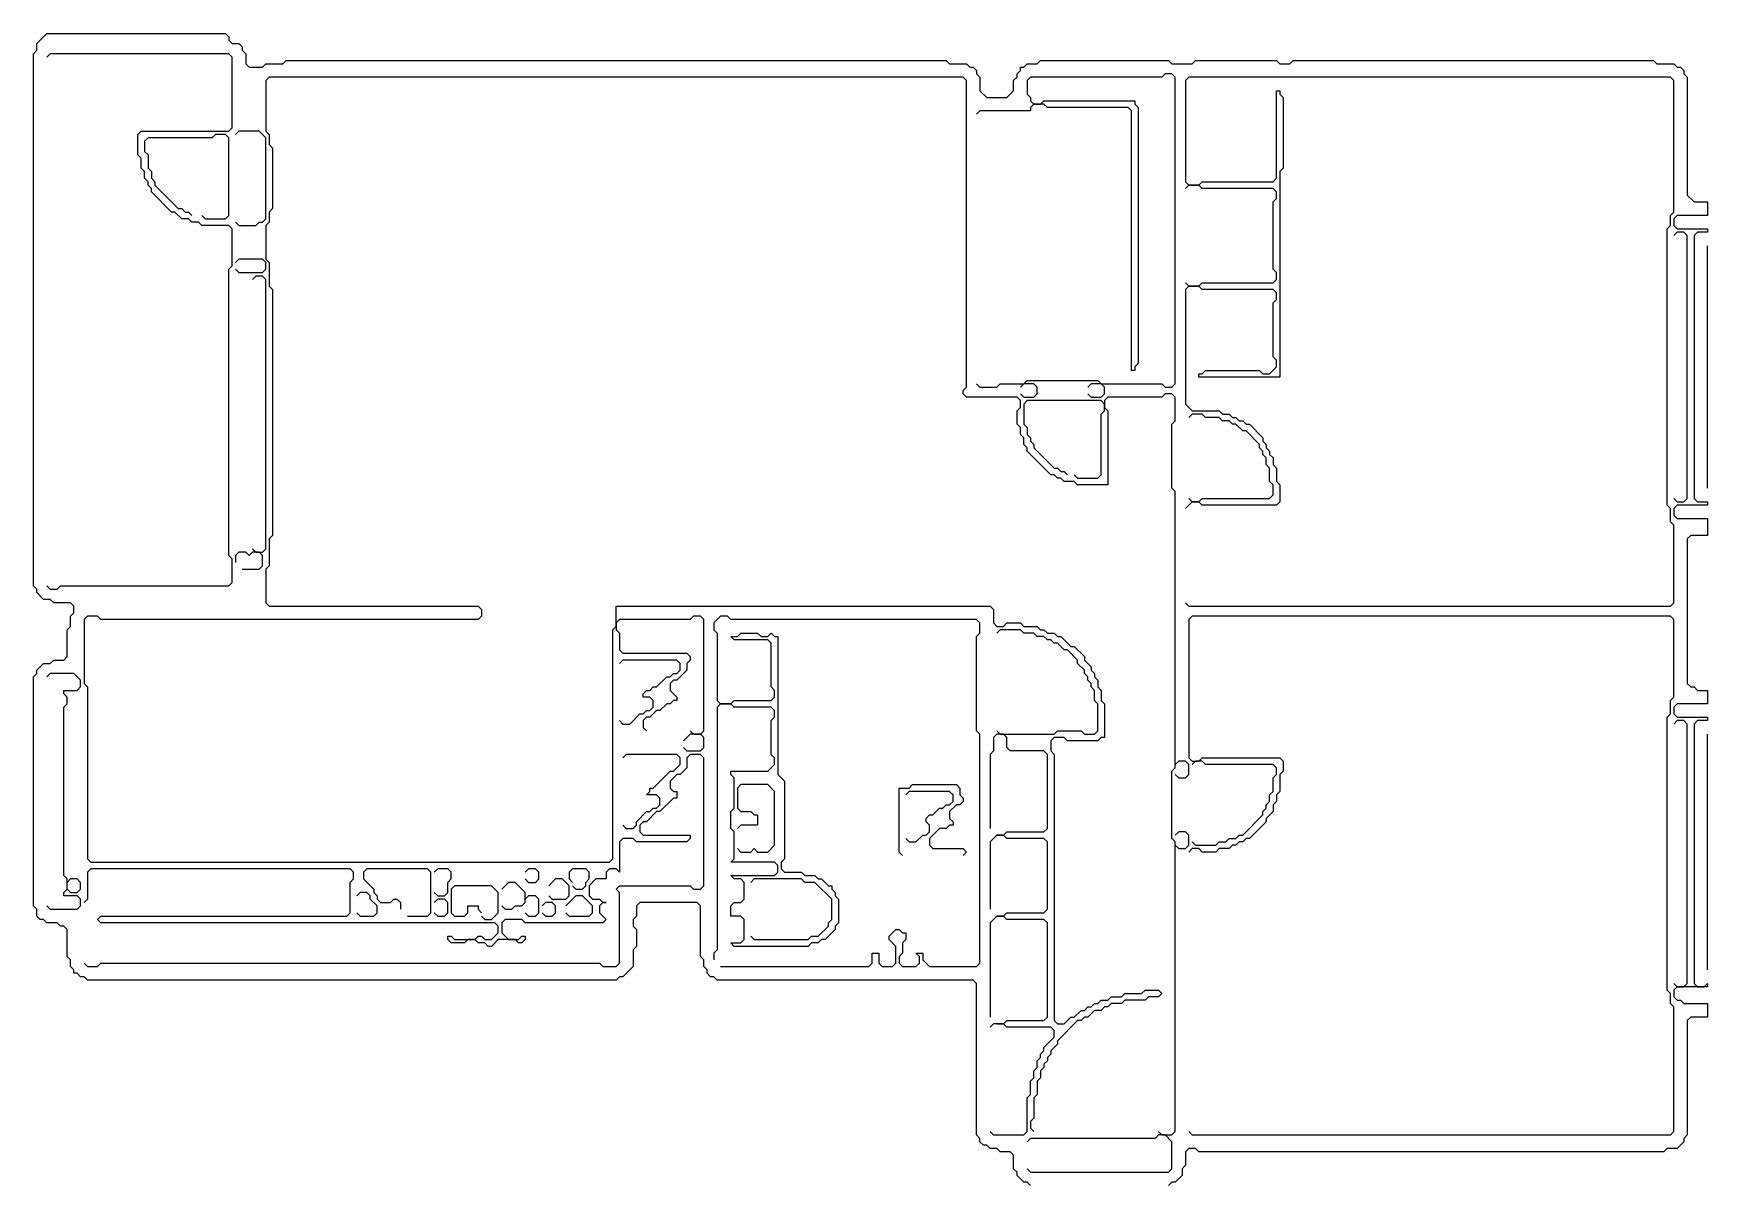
# Model space of a CAD drawing. Header units: metres. Extents: x 14 to 511, y 97 to 439.
import ezdxf

# ---------------------------------------------------------------- set-up
doc = ezdxf.new("R2010")
doc.units = ezdxf.units.M

msp = doc.modelspace()

# ---------------------------------------------------------------- linework, layer by layer
for p, q in [((15, 436), (18, 439)), ((18, 439), (71, 439)), ((71, 439), (72, 438)), ((72, 438), (72, 437)), ((14, 433), (15, 434)), ((14, 275), (14, 433)), ((15, 434), (15, 436)), ((19, 433), (18, 432)), ((72, 433), (19, 433)), ((72, 437), (73, 436)), ((73, 432), (72, 433)), ((73, 436), (75, 436)), ((75, 436), (76, 435)), ((76, 435), (76, 434)), ((76, 434), (77, 433)), ((77, 433), (77, 430)), ((73, 411), (73, 432)), ((77, 430), (78, 429)), ((78, 429), (82, 429)), ((82, 429), (83, 430)), ((83, 430), (88, 430)), ((88, 430), (89, 431)), ((89, 431), (285, 431)), ((285, 431), (286, 430)), ((286, 430), (291, 430)), ((291, 430), (292, 429)), ((292, 429), (293, 429)), ((293, 429), (294, 428)), ((294, 428), (294, 427)), ((306, 427), (307, 428)), ((307, 428), (307, 429)), ((307, 429), (308, 429)), ((308, 429), (309, 430)), ((309, 430), (312, 430)), ((312, 430), (313, 431)), ((313, 431), (351, 431)), ((351, 431), (352, 430)), ((352, 430), (358, 430)), ((358, 430), (359, 431)), ((359, 431), (383, 431)), ((383, 431), (384, 430)), ((384, 430), (387, 430)), ((387, 430), (388, 431)), ((388, 431), (495, 431)), ((495, 431), (496, 430)), ((496, 430), (501, 430)), ((501, 430), (502, 429)), ((502, 429), (503, 429)), ((503, 429), (504, 428)), ((504, 428), (504, 427)), ((84, 426), (83, 425)), ((83, 425), (83, 410)), ((290, 426), (84, 426)), ((291, 425), (290, 426)), ((291, 334), (291, 425)), ((294, 427), (295, 426)), ((295, 426), (295, 422)), ((305, 425), (306, 426)), ((305, 422), (305, 425)), ((306, 426), (306, 427)), ((310, 426), (309, 425)), ((309, 425), (309, 421)), ((349, 426), (310, 426)), ((350, 427), (349, 426)), ((352, 427), (350, 427)), ((353, 426), (352, 427)), ((353, 335), (353, 426)), ((357, 426), (356, 425)), ((356, 425), (356, 395)), ((500, 426), (357, 426)), ((501, 425), (500, 426)), ((501, 386), (501, 425)), ((504, 427), (505, 426)), ((505, 426), (505, 391)), ((295, 422), (297, 420)), ((297, 420), (303, 420)), ((303, 420), (305, 422)), ((309, 421), (310, 420)), ((310, 420), (310, 419)), ((310, 419), (311, 418)), ((311, 418), (310, 417)), ((311, 418), (313, 418)), ((314, 418), (311, 418)), ((313, 418), (314, 419)), ((314, 419), (341, 419)), ((315, 417), (314, 418)), ((341, 419), (341, 418)), ((341, 418), (342, 417)), ((383, 396), (383, 422)), ((383, 422), (384, 422)), ((384, 422), (384, 421)), ((384, 421), (385, 420)), ((385, 420), (385, 399)), ((295, 416), (294, 415)), ((310, 416), (295, 416)), ((310, 417), (310, 416)), ((339, 417), (315, 417)), ((340, 416), (339, 417)), ((340, 339), (340, 416)), ((342, 417), (342, 341)), ((45, 409), (46, 410)), ((45, 403), (45, 409)), ((46, 410), (72, 410)), ((48, 408), (47, 407)), ((67, 408), (48, 408)), ((68, 409), (67, 408)), ((71, 409), (68, 409)), ((72, 408), (71, 409)), ((72, 410), (73, 411)), ((72, 385), (72, 408)), ((75, 410), (74, 409)), ((81, 410), (75, 410)), ((83, 408), (81, 410)), ((83, 410), (84, 409)), ((83, 384), (83, 408)), ((84, 409), (84, 406)), ((46, 402), (45, 403)), ((47, 407), (47, 404)), ((47, 404), (48, 403)), ((48, 403), (48, 399)), ((84, 406), (85, 405)), ((85, 405), (85, 387)), ((46, 399), (46, 402)), ((47, 398), (46, 399)), ((47, 396), (47, 398)), ((48, 399), (49, 398)), ((49, 398), (49, 396)), ((385, 399), (384, 398)), ((384, 398), (384, 337)), ((48, 395), (47, 396)), ((48, 394), (48, 395)), ((49, 393), (48, 394)), ((49, 396), (50, 395)), ((49, 392), (49, 393)), ((50, 395), (50, 394)), ((50, 394), (57, 387)), ((356, 395), (357, 394)), ((357, 394), (356, 393)), ((360, 394), (357, 394)), ((357, 394), (360, 394)), ((360, 394), (361, 395)), ((361, 393), (360, 394)), ((361, 395), (382, 395)), ((382, 393), (361, 393)), ((382, 395), (383, 396)), ((383, 392), (382, 393)), ((55, 386), (49, 392)), ((382, 389), (383, 390)), ((382, 369), (382, 389)), ((383, 390), (383, 392)), ((505, 391), (507, 389)), ((507, 389), (511, 389)), ((511, 389), (511, 385)), ((56, 386), (55, 386)), ((58, 384), (56, 386)), ((57, 387), (58, 387)), ((58, 387), (59, 386)), ((60, 384), (58, 384)), ((59, 386), (60, 386)), ((60, 386), (61, 385)), ((61, 383), (60, 384)), ((63, 383), (61, 383)), ((64, 382), (63, 383)), ((64, 385), (65, 384)), ((65, 384), (71, 384)), ((71, 384), (72, 385)), ((74, 383), (75, 382)), ((80, 382), (81, 383)), ((81, 383), (82, 383)), ((82, 383), (83, 384)), ((84, 383), (83, 382)), ((85, 387), (84, 386)), ((84, 386), (84, 383)), ((500, 385), (501, 386)), ((500, 382), (500, 385)), ((502, 385), (501, 384)), ((501, 384), (501, 382)), ((511, 385), (502, 385)), ((72, 382), (64, 382)), ((73, 381), (72, 382)), ((73, 370), (73, 381)), ((75, 382), (80, 382)), ((83, 382), (83, 372)), ((499, 381), (500, 382)), ((499, 299), (499, 381)), ((501, 382), (502, 381)), ((502, 380), (501, 379)), ((502, 381), (511, 381)), ((504, 380), (502, 380)), ((505, 379), (504, 380)), ((505, 301), (505, 379)), ((508, 380), (507, 379)), ((507, 379), (507, 301)), ((511, 380), (508, 380)), ((511, 381), (511, 380)), ((511, 304), (511, 376)), ((72, 369), (73, 370)), ((72, 284), (72, 369)), ((75, 372), (74, 371)), ((74, 369), (75, 368)), ((82, 372), (75, 372)), ((75, 368), (82, 368)), ((83, 371), (82, 372)), ((82, 368), (83, 369)), ((83, 372), (84, 371)), ((83, 369), (83, 371)), ((84, 371), (84, 364)), ((383, 368), (382, 369)), ((383, 366), (383, 368)), ((80, 367), (79, 366)), ((82, 367), (80, 367)), ((83, 366), (82, 367)), ((83, 286), (83, 366)), ((84, 364), (85, 363)), ((85, 363), (85, 290)), ((356, 365), (357, 364)), ((357, 364), (356, 363)), ((356, 363), (356, 329)), ((357, 364), (360, 364)), ((360, 364), (357, 364)), ((360, 364), (361, 365)), ((361, 363), (360, 364)), ((361, 365), (382, 365)), ((382, 363), (361, 363)), ((382, 365), (383, 366)), ((383, 362), (382, 363)), ((382, 359), (383, 360)), ((382, 343), (382, 359)), ((383, 360), (383, 362)), ((383, 342), (382, 343)), ((341, 339), (340, 339)), ((342, 341), (341, 340)), ((341, 340), (341, 339)), ((360, 337), (360, 338)), ((360, 338), (361, 338)), ((361, 338), (362, 339)), ((362, 339), (378, 339)), ((378, 339), (379, 338)), ((379, 338), (381, 338)), ((381, 338), (383, 340)), ((383, 340), (383, 342)), ((290, 333), (291, 334)), ((290, 332), (290, 333)), ((294, 335), (295, 334)), ((295, 334), (300, 334)), ((300, 334), (301, 335)), ((301, 335), (308, 335)), ((308, 335), (307, 334)), ((308, 335), (309, 336)), ((311, 335), (308, 335)), ((309, 336), (330, 336)), ((312, 334), (311, 335)), ((312, 332), (312, 334)), ((328, 335), (327, 334)), ((331, 335), (328, 335)), ((330, 336), (331, 335)), ((331, 335), (349, 335)), ((332, 334), (331, 335)), ((332, 332), (332, 334)), ((349, 335), (350, 334)), ((350, 334), (352, 334)), ((352, 334), (353, 335)), ((384, 337), (360, 337)), ((291, 331), (290, 332)), ((306, 331), (291, 331)), ((307, 330), (306, 331)), ((307, 332), (308, 331)), ((307, 328), (307, 330)), ((308, 331), (311, 331)), ((309, 330), (308, 329)), ((308, 329), (308, 323)), ((331, 330), (309, 330)), ((311, 331), (312, 332)), ((327, 332), (328, 331)), ((328, 331), (331, 331)), ((331, 331), (332, 332)), ((332, 329), (331, 330)), ((333, 331), (332, 330)), ((332, 330), (332, 328)), ((332, 327), (332, 329)), ((349, 331), (333, 331)), ((350, 332), (349, 331)), ((352, 332), (350, 332)), ((353, 331), (352, 332)), ((353, 324), (353, 331)), ((356, 329), (358, 327)), ((306, 327), (307, 328)), ((306, 323), (306, 327)), ((331, 326), (332, 327)), ((331, 308), (331, 326)), ((332, 328), (333, 327)), ((333, 327), (333, 305)), ((352, 323), (353, 324)), ((358, 326), (357, 325)), ((358, 327), (366, 327)), ((361, 326), (358, 326)), ((362, 325), (361, 326)), ((366, 325), (362, 325)), ((366, 327), (367, 326)), ((367, 324), (366, 325)), ((367, 326), (369, 326)), ((369, 324), (367, 324)), ((369, 326), (370, 325)), ((370, 323), (369, 324)), ((370, 325), (371, 325)), ((371, 325), (372, 324)), ((372, 324), (373, 324)), ((373, 324), (374, 323)), ((307, 322), (306, 323)), ((307, 320), (307, 322)), ((308, 319), (307, 320)), ((308, 323), (309, 322)), ((308, 317), (308, 319)), ((309, 322), (309, 320)), ((309, 320), (310, 319)), ((310, 319), (310, 318)), ((352, 304), (352, 323)), ((371, 323), (370, 323)), ((373, 321), (371, 323)), ((374, 321), (373, 321)), ((374, 323), (375, 323)), ((378, 317), (374, 321)), ((375, 323), (379, 319)), ((379, 319), (379, 318)), ((309, 316), (308, 317)), ((309, 315), (309, 316)), ((316, 308), (309, 315)), ((310, 318), (311, 317)), ((311, 317), (311, 316)), ((311, 316), (317, 310)), ((378, 316), (378, 317)), ((379, 315), (378, 316)), ((379, 318), (380, 317)), ((379, 314), (379, 315)), ((380, 313), (379, 314)), ((380, 317), (380, 316)), ((380, 316), (381, 315)), ((381, 315), (381, 314)), ((381, 314), (382, 313)), ((317, 310), (318, 310)), ((318, 310), (319, 309)), ((319, 309), (320, 309)), ((320, 309), (321, 308)), ((380, 311), (380, 313)), ((381, 310), (380, 311)), ((381, 306), (381, 310)), ((382, 313), (382, 311)), ((382, 311), (383, 310)), ((383, 310), (383, 306)), ((317, 308), (316, 308)), ((318, 307), (317, 308)), ((319, 307), (318, 307)), ((320, 306), (319, 307)), ((323, 306), (320, 306)), ((323, 308), (324, 307)), ((324, 305), (323, 306)), ((324, 307), (330, 307)), ((333, 305), (324, 305)), ((330, 307), (331, 308)), ((353, 303), (352, 304)), ((382, 305), (381, 306)), ((382, 302), (382, 305)), ((383, 306), (384, 305)), ((384, 305), (384, 300)), ((353, 221), (353, 303)), ((358, 300), (356, 298)), ((357, 301), (358, 300)), ((358, 300), (360, 300)), ((360, 300), (358, 300)), ((360, 300), (361, 301)), ((361, 299), (360, 300)), ((361, 301), (381, 301)), ((383, 299), (361, 299)), ((381, 301), (382, 302)), ((384, 300), (383, 299)), ((500, 298), (499, 299)), ((501, 301), (502, 300)), ((502, 299), (501, 298)), ((502, 300), (504, 300)), ((511, 299), (502, 299)), ((504, 300), (505, 301)), ((507, 301), (508, 300)), ((508, 300), (511, 300)), ((511, 300), (511, 299)), ((500, 294), (500, 298)), ((501, 293), (500, 294)), ((501, 298), (501, 296)), ((501, 296), (502, 295)), ((502, 295), (511, 295)), ((511, 295), (511, 290)), ((85, 290), (84, 289)), ((84, 289), (84, 281)), ((501, 270), (501, 293)), ((506, 290), (505, 289)), ((505, 289), (505, 246)), ((511, 290), (506, 290)), ((73, 283), (72, 284)), ((75, 285), (74, 284)), ((74, 284), (74, 282)), ((77, 285), (75, 285)), ((78, 284), (77, 285)), ((79, 285), (78, 284)), ((79, 286), (80, 285)), ((81, 285), (79, 285)), ((80, 285), (82, 285)), ((82, 284), (81, 285)), ((82, 285), (83, 286)), ((82, 281), (82, 284)), ((73, 276), (73, 283)), ((76, 280), (81, 280)), ((81, 280), (82, 281)), ((84, 281), (83, 280)), ((83, 280), (83, 270)), ((15, 274), (14, 275)), ((15, 273), (15, 274)), ((18, 275), (19, 274)), ((19, 274), (21, 274)), ((21, 274), (22, 275)), ((22, 275), (72, 275)), ((72, 275), (73, 276)), ((17, 271), (15, 273)), ((19, 271), (17, 271)), ((20, 270), (19, 271)), ((25, 270), (20, 270)), ((26, 269), (25, 270)), ((26, 267), (26, 269)), ((83, 270), (84, 269)), ((84, 269), (146, 269)), ((146, 269), (147, 268)), ((187, 263), (187, 269)), ((187, 269), (298, 269)), ((298, 269), (299, 268)), ((356, 270), (357, 269)), ((357, 269), (500, 269)), ((500, 269), (501, 270)), ((25, 266), (26, 267)), ((25, 263), (25, 266)), ((30, 266), (29, 265)), ((29, 265), (29, 246)), ((33, 266), (30, 266)), ((34, 265), (33, 266)), ((146, 265), (34, 265)), ((147, 266), (146, 265)), ((147, 268), (147, 266)), ((188, 265), (187, 264)), ((187, 264), (187, 262)), ((209, 265), (188, 265)), ((210, 266), (209, 265)), ((212, 266), (210, 266)), ((213, 265), (212, 266)), ((213, 232), (213, 265)), ((218, 266), (216, 264)), ((216, 264), (216, 262)), ((220, 266), (218, 266)), ((221, 265), (220, 266)), ((294, 265), (221, 265)), ((295, 264), (294, 265)), ((295, 261), (295, 264)), ((299, 268), (299, 264)), ((299, 264), (300, 263)), ((302, 263), (303, 264)), ((303, 264), (307, 264)), ((307, 264), (308, 263)), ((358, 266), (357, 265)), ((357, 265), (357, 224)), ((500, 266), (358, 266)), ((501, 265), (500, 266)), ((501, 242), (501, 265)), ((24, 262), (25, 263)), ((24, 254), (24, 262)), ((186, 262), (187, 263)), ((186, 194), (186, 262)), ((187, 262), (188, 261)), ((188, 261), (188, 256)), ((216, 262), (217, 261)), ((217, 261), (217, 241)), ((222, 259), (221, 260)), ((221, 260), (223, 260)), ((232, 259), (222, 259)), ((223, 260), (224, 261)), ((224, 261), (229, 261)), ((229, 261), (230, 260)), ((230, 260), (232, 260)), ((232, 260), (233, 261)), ((233, 258), (232, 259)), ((233, 261), (234, 260)), ((234, 260), (235, 260)), ((235, 260), (235, 219)), ((294, 260), (295, 261)), ((294, 232), (294, 260)), ((300, 263), (302, 263)), ((301, 262), (300, 261)), ((307, 262), (301, 262)), ((308, 261), (307, 262)), ((308, 263), (312, 263)), ((311, 261), (308, 261)), ((312, 260), (311, 261)), ((312, 263), (313, 262)), ((314, 260), (312, 260)), ((313, 262), (314, 262)), ((314, 262), (315, 261)), ((315, 259), (314, 260)), ((315, 261), (317, 261)), ((316, 259), (315, 259)), ((317, 258), (316, 259)), ((317, 261), (318, 260)), ((318, 260), (319, 260)), ((319, 260), (322, 257)), ((23, 253), (24, 254)), ((188, 256), (189, 255)), ((189, 255), (208, 255)), ((208, 255), (209, 254)), ((209, 254), (209, 253)), ((233, 245), (233, 258)), ((318, 258), (317, 258)), ((320, 256), (318, 258)), ((321, 256), (320, 256)), ((324, 253), (321, 256)), ((322, 257), (323, 257)), ((323, 257), (326, 254)), ((326, 254), (326, 253)), ((14, 248), (15, 249)), ((15, 250), (17, 252)), ((15, 249), (15, 250)), ((17, 252), (19, 252)), ((19, 249), (18, 248)), ((19, 252), (20, 253)), ((26, 249), (19, 249)), ((20, 253), (23, 253)), ((28, 247), (26, 249)), ((189, 253), (188, 252)), ((205, 253), (189, 253)), ((203, 248), (204, 249)), ((204, 249), (205, 249)), ((206, 252), (205, 253)), ((205, 249), (206, 250)), ((208, 250), (205, 247)), ((206, 250), (206, 252)), ((209, 253), (208, 252)), ((208, 252), (208, 250)), ((324, 252), (324, 253)), ((326, 250), (324, 252)), ((326, 253), (328, 251)), ((326, 249), (326, 250)), ((327, 248), (326, 249)), ((328, 251), (328, 250)), ((328, 250), (329, 249)), ((329, 249), (329, 248)), ((14, 180), (14, 248)), ((23, 243), (23, 244)), ((23, 244), (27, 244)), ((27, 244), (28, 245)), ((28, 245), (28, 247)), ((29, 246), (30, 245)), ((30, 245), (30, 194)), ((195, 243), (196, 244)), ((196, 244), (197, 244)), ((197, 244), (198, 245)), ((198, 245), (199, 245)), ((199, 245), (202, 248)), ((202, 248), (203, 248)), ((204, 247), (203, 246)), ((203, 246), (203, 244)), ((203, 244), (205, 242)), ((205, 247), (204, 247)), ((234, 244), (233, 245)), ((234, 242), (234, 244)), ((327, 247), (327, 248)), ((328, 246), (327, 247)), ((328, 245), (328, 246)), ((329, 244), (328, 245)), ((329, 248), (330, 247)), ((329, 241), (329, 244)), ((330, 247), (330, 245)), ((330, 245), (331, 244)), ((331, 244), (331, 241)), ((505, 246), (506, 245)), ((506, 245), (507, 245)), ((507, 245), (508, 244)), ((508, 244), (511, 244)), ((511, 244), (511, 240)), ((24, 242), (23, 243)), ((23, 239), (24, 240)), ((23, 189), (23, 239)), ((24, 240), (24, 242)), ((195, 242), (195, 243)), ((197, 242), (195, 242)), ((198, 241), (197, 242)), ((197, 238), (198, 239)), ((198, 239), (198, 241)), ((202, 240), (200, 238)), ((203, 240), (202, 240)), ((204, 241), (203, 240)), ((205, 241), (204, 241)), ((205, 242), (205, 241)), ((217, 241), (218, 240)), ((218, 240), (217, 239)), ((217, 239), (217, 167)), ((218, 240), (221, 240)), ((221, 240), (218, 240)), ((221, 240), (222, 241)), ((222, 239), (221, 240)), ((222, 241), (233, 241)), ((233, 239), (222, 239)), ((233, 241), (234, 242)), ((234, 238), (233, 239)), ((330, 240), (329, 241)), ((330, 232), (330, 240)), ((331, 241), (332, 240)), ((332, 240), (332, 230)), ((500, 241), (501, 242)), ((500, 237), (500, 241)), ((502, 240), (501, 239)), ((501, 239), (501, 237)), ((511, 240), (502, 240)), ((188, 235), (189, 234)), ((189, 234), (191, 234)), ((191, 234), (194, 237)), ((194, 237), (195, 237)), ((195, 237), (196, 238)), ((196, 236), (195, 235)), ((195, 235), (195, 233)), ((196, 238), (197, 238)), ((197, 236), (196, 236)), ((199, 238), (197, 236)), ((200, 238), (199, 238)), ((233, 235), (234, 236)), ((233, 225), (233, 235)), ((234, 236), (234, 238)), ((499, 236), (500, 237)), ((499, 155), (499, 236)), ((501, 237), (502, 236)), ((502, 235), (501, 234)), ((502, 236), (511, 236)), ((504, 235), (502, 235)), ((505, 234), (504, 235)), ((505, 157), (505, 234)), ((508, 235), (507, 234)), ((507, 234), (507, 157)), ((511, 235), (508, 235)), ((511, 236), (511, 235)), ((195, 233), (196, 232)), ((209, 231), (207, 229)), ((209, 232), (210, 231)), ((212, 231), (209, 231)), ((210, 231), (212, 231)), ((212, 231), (213, 232)), ((213, 230), (212, 231)), ((213, 227), (213, 230)), ((295, 231), (294, 232)), ((295, 163), (295, 231)), ((300, 231), (299, 230)), ((299, 230), (299, 226)), ((300, 232), (301, 231)), ((302, 231), (300, 231)), ((301, 231), (317, 231)), ((303, 230), (302, 231)), ((303, 227), (303, 230)), ((317, 230), (316, 229)), ((316, 229), (316, 226)), ((317, 231), (318, 232)), ((320, 230), (317, 230)), ((318, 232), (325, 232)), ((321, 229), (320, 230)), ((330, 229), (321, 229)), ((325, 232), (326, 231)), ((326, 231), (329, 231)), ((329, 231), (330, 232)), ((331, 230), (330, 229)), ((332, 230), (331, 230)), ((511, 161), (511, 231)), ((190, 225), (189, 224)), ((205, 225), (190, 225)), ((206, 224), (205, 225)), ((206, 222), (206, 224)), ((207, 227), (208, 226)), ((208, 226), (212, 226)), ((209, 225), (208, 224)), ((208, 224), (208, 221)), ((212, 225), (209, 225)), ((212, 226), (213, 227)), ((213, 224), (212, 225)), ((213, 186), (213, 224)), ((234, 224), (233, 225)), ((234, 222), (234, 224)), ((299, 226), (298, 225)), ((298, 225), (298, 203)), ((304, 226), (303, 227)), ((314, 226), (304, 226)), ((315, 225), (314, 226)), ((315, 203), (315, 225)), ((316, 226), (317, 225)), ((317, 225), (317, 146)), ((357, 224), (358, 223)), ((360, 223), (361, 224)), ((361, 224), (384, 224)), ((384, 224), (385, 223)), ((198, 215), (203, 220)), ((203, 220), (204, 220)), ((205, 219), (203, 217)), ((204, 220), (206, 222)), ((206, 219), (205, 219)), ((208, 221), (206, 219)), ((221, 219), (221, 220)), ((221, 220), (232, 220)), ((222, 218), (221, 219)), ((232, 220), (234, 222)), ((235, 219), (237, 217)), ((352, 220), (353, 221)), ((352, 200), (352, 220)), ((354, 223), (353, 222)), ((353, 219), (354, 218)), ((356, 223), (354, 223)), ((357, 222), (356, 223)), ((356, 218), (357, 219)), ((357, 219), (357, 222)), ((359, 223), (358, 222)), ((358, 223), (360, 223)), ((361, 223), (359, 223)), ((362, 222), (361, 223)), ((382, 222), (362, 222)), ((383, 221), (382, 222)), ((382, 218), (383, 219)), ((383, 219), (383, 221)), ((385, 220), (384, 219)), ((384, 219), (384, 214)), ((385, 223), (385, 220)), ((196, 213), (197, 214)), ((197, 214), (197, 215)), ((197, 215), (198, 215)), ((203, 217), (203, 215)), ((203, 215), (204, 214)), ((204, 214), (205, 214)), ((205, 214), (205, 212)), ((222, 209), (222, 218)), ((224, 216), (223, 215)), ((223, 215), (223, 209)), ((232, 216), (224, 216)), ((234, 214), (232, 216)), ((234, 198), (234, 214)), ((237, 217), (237, 194)), ((271, 196), (271, 215)), ((271, 215), (274, 215)), ((274, 214), (273, 213)), ((274, 215), (275, 216)), ((286, 214), (274, 214)), ((275, 216), (288, 216)), ((287, 213), (286, 214)), ((288, 216), (289, 215)), ((289, 215), (289, 213)), ((354, 218), (356, 218)), ((381, 213), (382, 214)), ((382, 214), (382, 218)), ((384, 214), (383, 213)), ((199, 213), (196, 213)), ((197, 208), (198, 209)), ((198, 209), (199, 209)), ((200, 212), (199, 213)), ((199, 209), (200, 210)), ((200, 210), (200, 212)), ((204, 212), (200, 208)), ((205, 212), (204, 212)), ((221, 208), (222, 209)), ((223, 209), (224, 208)), ((281, 207), (283, 209)), ((283, 209), (284, 209)), ((284, 209), (285, 210)), ((285, 210), (286, 210)), ((286, 210), (287, 211)), ((288, 210), (286, 208)), ((287, 211), (287, 213)), ((289, 210), (288, 210)), ((289, 213), (290, 212)), ((290, 211), (289, 210)), ((290, 212), (290, 211)), ((379, 208), (380, 209)), ((380, 210), (381, 211)), ((380, 209), (380, 210)), ((381, 211), (381, 213)), ((383, 211), (382, 210)), ((382, 210), (382, 208)), ((383, 213), (383, 211)), ((189, 204), (190, 203)), ((192, 203), (193, 204)), ((193, 205), (196, 208)), ((193, 204), (193, 205)), ((195, 205), (194, 204)), ((194, 204), (194, 202)), ((196, 205), (195, 205)), ((196, 208), (197, 208)), ((199, 208), (196, 205)), ((200, 208), (199, 208)), ((221, 203), (221, 208)), ((224, 204), (223, 203)), ((224, 208), (227, 208)), ((229, 204), (224, 204)), ((227, 208), (228, 207)), ((228, 207), (229, 207)), ((229, 207), (229, 204)), ((279, 206), (280, 207)), ((279, 205), (279, 206)), ((280, 204), (279, 205)), ((280, 207), (281, 207)), ((280, 202), (280, 204)), ((286, 204), (285, 203)), ((286, 208), (286, 206)), ((286, 206), (287, 205)), ((287, 204), (286, 204)), ((287, 205), (287, 204)), ((373, 201), (379, 207)), ((380, 205), (375, 200)), ((379, 207), (379, 208)), ((382, 208), (380, 206)), ((380, 206), (380, 205)), ((189, 200), (188, 199)), ((188, 199), (188, 190)), ((192, 200), (189, 200)), ((190, 203), (192, 203)), ((193, 199), (192, 200)), ((208, 199), (193, 199)), ((194, 202), (195, 201)), ((195, 201), (209, 201)), ((209, 200), (208, 199)), ((209, 201), (209, 200)), ((222, 202), (221, 203)), ((222, 194), (222, 202)), ((273, 200), (274, 199)), ((274, 199), (276, 199)), ((276, 199), (278, 201)), ((278, 201), (279, 201)), ((279, 201), (280, 202)), ((283, 203), (280, 200)), ((280, 200), (280, 198)), ((285, 203), (283, 203)), ((300, 201), (298, 199)), ((298, 199), (298, 179)), ((300, 201), (302, 201)), ((302, 201), (300, 201)), ((302, 201), (303, 202)), ((303, 200), (302, 201)), ((303, 202), (314, 202)), ((314, 200), (303, 200)), ((314, 202), (315, 203)), ((315, 199), (314, 200)), ((315, 179), (315, 199)), ((353, 199), (352, 200)), ((354, 202), (353, 201)), ((353, 113), (353, 199)), ((356, 202), (354, 202)), ((357, 201), (356, 202)), ((357, 198), (357, 201)), ((358, 199), (359, 198)), ((365, 198), (366, 199)), ((366, 199), (368, 199)), ((368, 199), (369, 200)), ((369, 200), (371, 200)), ((371, 200), (372, 201)), ((372, 199), (371, 198)), ((372, 201), (373, 201)), ((373, 199), (372, 199)), ((374, 200), (373, 199)), ((375, 200), (374, 200)), ((30, 194), (31, 193)), ((185, 193), (186, 194)), ((221, 193), (222, 194)), ((223, 197), (224, 196)), ((224, 196), (227, 196)), ((227, 196), (228, 197)), ((228, 197), (229, 196)), ((229, 196), (232, 196)), ((232, 196), (234, 198)), ((237, 194), (236, 193)), ((272, 195), (271, 196)), ((280, 198), (281, 197)), ((281, 197), (290, 197)), ((290, 197), (291, 196)), ((291, 196), (290, 195)), ((353, 198), (354, 197)), ((354, 197), (356, 197)), ((356, 197), (357, 198)), ((358, 197), (357, 196)), ((360, 197), (358, 197)), ((359, 198), (365, 198)), ((361, 196), (360, 197)), ((365, 196), (361, 196)), ((366, 197), (365, 196)), ((369, 197), (366, 197)), ((370, 198), (369, 197)), ((371, 198), (370, 198)), ((24, 188), (23, 189)), ((31, 191), (30, 190)), ((30, 190), (30, 182)), ((31, 193), (185, 193)), ((108, 191), (31, 191)), ((109, 190), (108, 191)), ((109, 188), (109, 190)), ((113, 191), (112, 190)), ((112, 190), (112, 188)), ((131, 191), (113, 191)), ((132, 190), (131, 191)), ((132, 178), (132, 190)), ((134, 191), (133, 190)), ((137, 191), (134, 191)), ((138, 190), (137, 191)), ((138, 188), (138, 190)), ((161, 191), (160, 190)), ((163, 191), (161, 191)), ((164, 190), (163, 191)), ((164, 188), (164, 190)), ((174, 191), (173, 190)), ((173, 190), (173, 188)), ((178, 191), (174, 191)), ((179, 190), (178, 191)), ((179, 188), (179, 190)), ((185, 191), (184, 190)), ((184, 190), (184, 188)), ((187, 191), (185, 191)), ((188, 190), (187, 191)), ((234, 193), (221, 193)), ((222, 188), (221, 189)), ((221, 189), (234, 189)), ((235, 192), (234, 193)), ((234, 189), (235, 190)), ((235, 190), (235, 192)), ((236, 193), (236, 191)), ((236, 191), (237, 190)), ((237, 190), (242, 190)), ((242, 190), (243, 189)), ((243, 189), (246, 189)), ((246, 189), (247, 188)), ((23, 184), (24, 185)), ((23, 183), (23, 184)), ((25, 188), (24, 187)), ((24, 185), (24, 188)), ((24, 185), (25, 184)), ((27, 188), (25, 188)), ((25, 184), (27, 184)), ((28, 187), (27, 188)), ((27, 184), (28, 185)), ((28, 185), (28, 187)), ((108, 187), (109, 188)), ((108, 178), (108, 187)), ((111, 184), (110, 183)), ((113, 184), (111, 184)), ((112, 188), (115, 185)), ((114, 183), (113, 184)), ((115, 185), (115, 184)), ((115, 184), (116, 183)), ((133, 184), (134, 183)), ((136, 183), (137, 184)), ((137, 187), (138, 188)), ((137, 184), (137, 187)), ((139, 186), (138, 185)), ((138, 185), (138, 178)), ((150, 186), (139, 186)), ((152, 184), (150, 186)), ((152, 178), (152, 184)), ((155, 187), (153, 185)), ((157, 187), (155, 187)), ((160, 184), (157, 187)), ((160, 188), (161, 187)), ((160, 181), (160, 184)), ((161, 187), (163, 187)), ((163, 187), (164, 188)), ((169, 188), (167, 186)), ((171, 188), (169, 188)), ((173, 186), (171, 188)), ((173, 188), (174, 187)), ((173, 183), (173, 186)), ((174, 186), (175, 185)), ((175, 185), (177, 185)), ((177, 185), (178, 186)), ((178, 187), (179, 188)), ((178, 186), (178, 187)), ((181, 188), (179, 186)), ((179, 186), (179, 183)), ((184, 188), (181, 188)), ((187, 185), (188, 186)), ((188, 184), (187, 185)), ((188, 186), (209, 186)), ((188, 163), (188, 184)), ((209, 186), (210, 185)), ((210, 185), (212, 185)), ((212, 185), (213, 186)), ((224, 188), (222, 188)), ((225, 187), (224, 188)), ((225, 182), (225, 187)), ((228, 188), (227, 187)), ((242, 188), (228, 188)), ((243, 187), (242, 188)), ((246, 187), (243, 187)), ((251, 182), (246, 187)), ((247, 188), (248, 188)), ((248, 188), (250, 186)), ((250, 186), (251, 186)), ((251, 186), (251, 185)), ((251, 185), (252, 184)), ((252, 184), (252, 183)), ((15, 179), (14, 180)), ((15, 177), (15, 179)), ((18, 180), (19, 179)), ((19, 179), (27, 179)), ((27, 183), (23, 183)), ((28, 182), (27, 183)), ((27, 179), (28, 180)), ((28, 180), (28, 182)), ((30, 182), (29, 181)), ((114, 182), (114, 183)), ((116, 180), (114, 182)), ((116, 183), (116, 182)), ((116, 182), (117, 181)), ((116, 178), (116, 180)), ((117, 181), (120, 181)), ((120, 181), (121, 182)), ((121, 182), (122, 182)), ((122, 182), (123, 181)), ((123, 181), (123, 179)), ((134, 182), (133, 181)), ((134, 183), (136, 183)), ((136, 182), (134, 182)), ((137, 181), (136, 182)), ((137, 178), (137, 181)), ((143, 178), (143, 180)), ((143, 180), (146, 180)), ((146, 180), (146, 179)), ((146, 179), (147, 178)), ((153, 180), (154, 179)), ((154, 179), (156, 179)), ((156, 179), (157, 180)), ((157, 180), (159, 180)), ((159, 180), (160, 181)), ((161, 183), (160, 182)), ((163, 183), (161, 183)), ((164, 182), (163, 183)), ((164, 178), (164, 182)), ((166, 181), (165, 180)), ((168, 181), (166, 181)), ((167, 183), (168, 182)), ((168, 182), (172, 182)), ((169, 180), (168, 181)), ((169, 178), (169, 180)), ((172, 182), (173, 183)), ((175, 183), (172, 180)), ((177, 183), (175, 183)), ((180, 180), (177, 183)), ((179, 183), (180, 182)), ((180, 182), (182, 182)), ((180, 178), (180, 180)), ((182, 182), (183, 181)), ((183, 181), (182, 180)), ((182, 180), (182, 178)), ((183, 181), (184, 181)), ((184, 181), (183, 181)), ((194, 181), (193, 180)), ((193, 180), (193, 177)), ((211, 181), (194, 181)), ((212, 180), (211, 181)), ((212, 165), (212, 180)), ((221, 180), (222, 181)), ((221, 177), (221, 180)), ((222, 181), (224, 181)), ((224, 181), (225, 182)), ((251, 176), (251, 182)), ((252, 183), (253, 182)), ((253, 182), (253, 175)), ((314, 178), (315, 179)), ((16, 176), (15, 177)), ((17, 176), (16, 176)), ((18, 175), (17, 176)), ((21, 175), (18, 175)), ((22, 174), (21, 175)), ((23, 174), (22, 174)), ((24, 173), (23, 174)), ((33, 176), (34, 177)), ((34, 175), (33, 176)), ((34, 177), (107, 177)), ((151, 175), (34, 175)), ((107, 177), (108, 178)), ((110, 178), (111, 177)), ((111, 177), (115, 177)), ((115, 177), (116, 178)), ((125, 177), (131, 177)), ((131, 177), (132, 178)), ((133, 178), (134, 177)), ((134, 177), (136, 177)), ((136, 177), (137, 178)), ((138, 178), (139, 177)), ((139, 177), (142, 177)), ((142, 177), (143, 178)), ((147, 177), (148, 176)), ((148, 176), (150, 176)), ((150, 176), (152, 178)), ((152, 174), (151, 175)), ((152, 172), (152, 174)), ((154, 176), (153, 175)), ((153, 175), (153, 172)), ((159, 176), (154, 176)), ((160, 175), (159, 176)), ((160, 178), (161, 177)), ((183, 175), (160, 175)), ((161, 177), (163, 177)), ((163, 177), (164, 178)), ((165, 178), (166, 177)), ((166, 177), (168, 177)), ((168, 177), (169, 178)), ((172, 178), (173, 177)), ((173, 177), (179, 177)), ((179, 177), (180, 178)), ((182, 178), (184, 176)), ((184, 176), (183, 175)), ((193, 177), (192, 176)), ((192, 176), (192, 174)), ((192, 174), (193, 173)), ((224, 177), (221, 177)), ((225, 176), (224, 177)), ((225, 170), (225, 176)), ((247, 171), (250, 174)), ((250, 175), (251, 176)), ((250, 174), (250, 175)), ((253, 175), (252, 174)), ((252, 174), (252, 173)), ((300, 177), (298, 175)), ((298, 175), (298, 147)), ((300, 177), (302, 177)), ((302, 177), (300, 177)), ((302, 177), (303, 178)), ((303, 176), (302, 177)), ((303, 178), (314, 178)), ((314, 176), (303, 176)), ((315, 175), (314, 176)), ((315, 147), (315, 175)), ((24, 165), (24, 173)), ((137, 170), (137, 171)), ((137, 171), (138, 171)), ((138, 169), (137, 170)), ((138, 171), (139, 170)), ((142, 169), (138, 169)), ((139, 170), (145, 170)), ((143, 170), (142, 169)), ((145, 170), (143, 170)), ((145, 170), (146, 171)), ((146, 169), (145, 170)), ((146, 171), (147, 171)), ((148, 169), (146, 169)), ((147, 171), (148, 170)), ((148, 170), (150, 170)), ((149, 168), (148, 169)), ((150, 170), (152, 172)), ((152, 170), (150, 168)), ((157, 170), (152, 170)), ((153, 172), (155, 170)), ((155, 170), (158, 170)), ((158, 169), (157, 170)), ((158, 170), (159, 171)), ((159, 169), (158, 169)), ((159, 171), (160, 171)), ((160, 170), (159, 169)), ((160, 171), (160, 170)), ((193, 173), (193, 168)), ((222, 168), (221, 169)), ((221, 169), (224, 169)), ((224, 169), (225, 170)), ((227, 171), (228, 170)), ((228, 170), (244, 170)), ((244, 170), (245, 171)), ((245, 169), (244, 168)), ((245, 171), (247, 171)), ((247, 169), (245, 169)), ((248, 170), (247, 169)), ((249, 170), (248, 170)), ((252, 173), (249, 170)), ((268, 171), (270, 173)), ((268, 170), (268, 171)), ((270, 168), (268, 170)), ((270, 173), (271, 173)), ((271, 173), (272, 172)), ((272, 172), (273, 172)), ((273, 170), (272, 169)), ((272, 169), (272, 166)), ((273, 172), (273, 170)), ((25, 164), (24, 165)), ((150, 168), (149, 168)), ((193, 168), (192, 167)), ((192, 167), (192, 162)), ((213, 164), (212, 165)), ((217, 167), (216, 166)), ((216, 166), (216, 164)), ((244, 168), (222, 168)), ((263, 163), (263, 166)), ((263, 166), (265, 166)), ((265, 166), (265, 163)), ((270, 163), (270, 168)), ((272, 166), (271, 165)), ((271, 165), (271, 163)), ((277, 165), (276, 166)), ((276, 166), (278, 166)), ((277, 163), (277, 165)), ((278, 166), (278, 164)), ((25, 162), (25, 164)), ((26, 161), (25, 162)), ((26, 160), (26, 161)), ((27, 160), (26, 160)), ((28, 159), (27, 160)), ((29, 163), (30, 162)), ((30, 162), (33, 162)), ((33, 162), (34, 163)), ((34, 163), (182, 163)), ((182, 163), (183, 162)), ((183, 162), (187, 162)), ((187, 162), (188, 163)), ((192, 162), (189, 159)), ((213, 162), (213, 164)), ((214, 161), (213, 162)), ((214, 160), (214, 161)), ((215, 159), (214, 160)), ((218, 162), (262, 162)), ((262, 162), (263, 163)), ((265, 163), (266, 162)), ((266, 162), (269, 162)), ((269, 162), (270, 163)), ((271, 163), (272, 162)), ((272, 162), (276, 162)), ((276, 162), (277, 163)), ((278, 164), (280, 162)), ((280, 162), (294, 162)), ((294, 162), (295, 163)), ((29, 159), (28, 159)), ((30, 158), (29, 159)), ((187, 158), (30, 158)), ((188, 159), (187, 158)), ((189, 159), (188, 159)), ((216, 159), (215, 159)), ((217, 158), (216, 159)), ((293, 158), (217, 158)), ((294, 157), (293, 158)), ((294, 112), (294, 157)), ((343, 154), (344, 155)), ((344, 155), (348, 155)), ((348, 155), (349, 154)), ((500, 154), (499, 155)), ((501, 157), (502, 156)), ((502, 156), (501, 155)), ((501, 155), (501, 153)), ((511, 156), (502, 156)), ((502, 156), (504, 156)), ((504, 156), (505, 157)), ((507, 157), (508, 156)), ((508, 156), (510, 156)), ((510, 156), (511, 157)), ((511, 157), (511, 156)), ((326, 149), (327, 150)), ((327, 150), (328, 150)), ((328, 150), (329, 151)), ((329, 151), (330, 151)), ((330, 151), (331, 152)), ((331, 152), (333, 152)), ((332, 150), (331, 149)), ((333, 150), (332, 150)), ((333, 152), (334, 153)), ((334, 151), (333, 150)), ((334, 153), (337, 153)), ((337, 151), (334, 151)), ((337, 153), (338, 154)), ((338, 152), (337, 151)), ((338, 154), (343, 154)), ((344, 152), (338, 152)), ((345, 153), (344, 152)), ((348, 153), (345, 153)), ((349, 154), (348, 153)), ((500, 151), (500, 154)), ((501, 150), (500, 151)), ((501, 153), (502, 152)), ((501, 113), (501, 150)), ((502, 152), (503, 152)), ((503, 152), (504, 151)), ((504, 151), (511, 151)), ((511, 151), (511, 147)), ((299, 145), (298, 144)), ((302, 145), (299, 145)), ((300, 145), (302, 145)), ((302, 145), (303, 146)), ((303, 144), (302, 145)), ((303, 146), (314, 146)), ((314, 146), (315, 147)), ((317, 146), (318, 145)), ((324, 146), (318, 140)), ((318, 145), (320, 145)), ((320, 145), (322, 147)), ((322, 147), (323, 147)), ((323, 147), (325, 149)), ((325, 146), (324, 146)), ((325, 149), (326, 149)), ((326, 147), (325, 146)), ((327, 147), (326, 147)), ((329, 149), (327, 147)), ((331, 149), (329, 149)), ((506, 147), (505, 146)), ((505, 146), (505, 112)), ((511, 147), (506, 147)), ((316, 144), (303, 144)), ((314, 138), (317, 141)), ((317, 143), (316, 144)), ((317, 141), (317, 143)), ((318, 140), (318, 139)), ((312, 134), (313, 135)), ((313, 136), (314, 137)), ((313, 135), (313, 136)), ((314, 137), (314, 138)), ((316, 136), (315, 135)), ((315, 135), (315, 134)), ((318, 139), (316, 137)), ((316, 137), (316, 136)), ((311, 131), (312, 132)), ((311, 129), (311, 131)), ((312, 132), (312, 134)), ((314, 132), (313, 131)), ((313, 131), (313, 129)), ((315, 134), (314, 133)), ((314, 133), (314, 132)), ((310, 128), (311, 129)), ((310, 124), (310, 128)), ((313, 129), (312, 128)), ((312, 128), (312, 124)), ((309, 123), (310, 124)), ((309, 113), (309, 123)), ((312, 124), (311, 123)), ((311, 123), (311, 117)), ((311, 117), (310, 116)), ((310, 116), (310, 114)), ((295, 111), (294, 112)), ((295, 110), (295, 111)), ((296, 109), (295, 110)), ((298, 113), (299, 112)), ((299, 112), (308, 112)), ((308, 112), (309, 113)), ((310, 111), (309, 110)), ((310, 114), (311, 113)), ((347, 111), (310, 111)), ((348, 112), (347, 111)), ((348, 113), (349, 112)), ((350, 112), (348, 112)), ((349, 112), (352, 112)), ((352, 110), (350, 112)), ((352, 112), (353, 113)), ((352, 102), (352, 110)), ((357, 113), (358, 112)), ((358, 112), (500, 112)), ((500, 112), (501, 113)), ((504, 110), (502, 108)), ((505, 112), (504, 111)), ((504, 111), (504, 110)), ((297, 109), (296, 109)), ((298, 108), (297, 109)), ((300, 108), (298, 108)), ((301, 107), (300, 108)), ((304, 107), (301, 107)), ((305, 106), (304, 107)), ((305, 102), (305, 106)), ((357, 108), (356, 107)), ((356, 107), (356, 103)), ((359, 108), (357, 108)), ((360, 107), (359, 108)), ((498, 107), (360, 107)), ((499, 108), (498, 107)), ((502, 108), (499, 108)), ((306, 101), (305, 102)), ((306, 100), (306, 101)), ((308, 98), (306, 100)), ((309, 102), (310, 101)), ((310, 101), (351, 101)), ((351, 101), (352, 102)), ((355, 100), (353, 98)), ((356, 103), (355, 102)), ((355, 102), (355, 100)), ((309, 98), (308, 98)), ((310, 97), (309, 98)), ((352, 98), (351, 97)), ((353, 98), (352, 98))]:
    msp.add_line(p, q)

doc.saveas('drawing.dxf')
